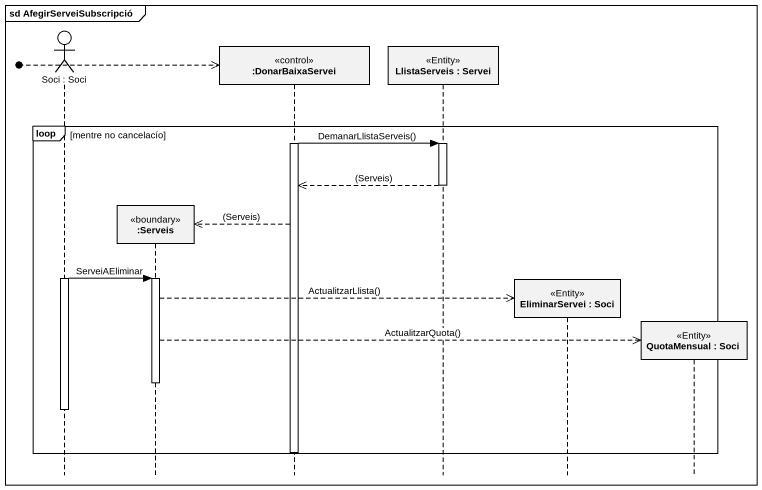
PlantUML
@startuml
mainframe sd AfegirServeiSubscripció
hide footbox
actor "Soci : Soci" as Soci
participant ":Serveis" as Serveis <<boundary>>
participant ":DonarBaixaServei" as DonarBaixaServei <<control>>
participant "LlistaServeis : Servei" as LlistaServeis <<Entity>>
participant "EliminarServei : Soci" as EliminarServei <<Entity>>
participant "QuotaMensual : Soci" as QuotaMensual <<Entity>>

[o-->> DonarBaixaServei
loop mentre no cancelacío
  activate DonarBaixaServei
  DonarBaixaServei -> LlistaServeis : DemanarLlistaServeis()
  activate LlistaServeis
  LlistaServeis -->> DonarBaixaServei : (Serveis)
  deactivate LlistaServeis
  DonarBaixaServei -->> Serveis ** : (Serveis)
  activate Soci
  Soci -> Serveis : ServeiAEliminar
  activate Serveis
  Serveis -->> EliminarServei ** : ActualitzarLlista()
  Serveis -->> QuotaMensual ** : ActualitzarQuota()
  deactivate Serveis
  deactivate Soci
  deactivate DonarBaixaServei
end
@enduml
